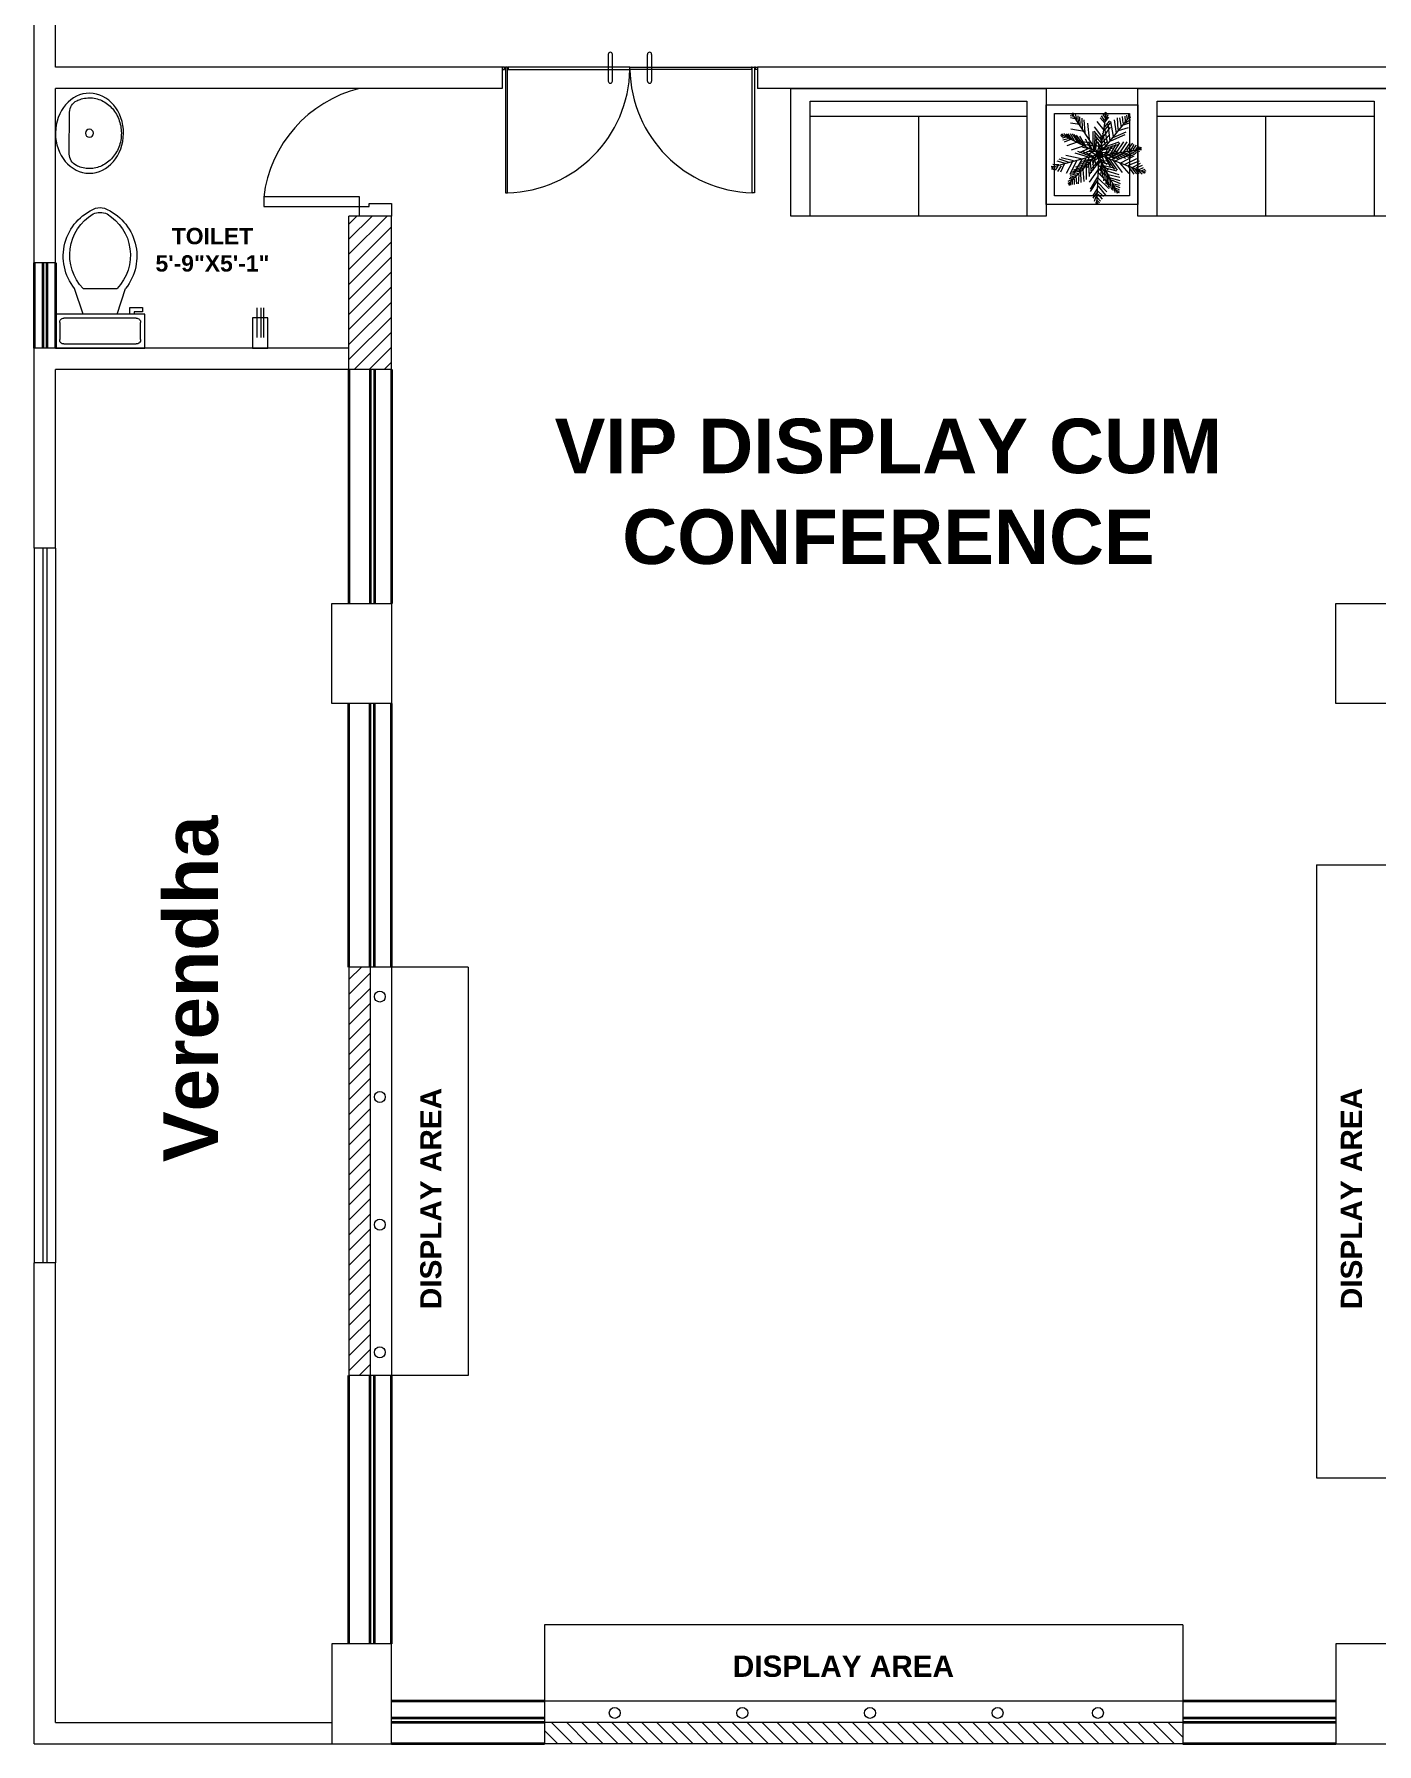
# Model space of a CAD drawing. Header units: inches. Extents: x -98933 to 1585249, y -3352739 to 192771.
# Drawn here: x 42079.2 to 42394.9, y 49657 to 50058.7 of the extents above; entities that cross this region are included whole.
import ezdxf

# ---------------------------------------------------------------- set-up
doc = ezdxf.new("R2010")
doc.units = ezdxf.units.IN
doc.header["$MEASUREMENT"] = 0
doc.layers.get('0').update_dxf_attribs({"lineweight": 0})
doc.layers.add('BOUNDARY', color=7, linetype='Continuous', lineweight=0, true_color=0x999900)
for name, color, linetype, lineweight in [('COLUMN-2', 102, 'Continuous', 0), ('DIM_WORKING', 7, 'Continuous', 0), ('DOOR', 222, 'Continuous', 0), ('FURNITURE', 144, 'Continuous', 0), ('Hach', 251, 'Continuous', 20), ('hosebox', 10, 'Continuous', 0), ('IFF-PLANTS', 3, 'Continuous', 0), ('ILLUSTR-FURNITURE', 34, 'Continuous', 0), ('illustr-TOILET FIXTURE', 252, 'Continuous', 0), ('New window', 132, 'Continuous', 35), ('Table', 244, 'Continuous', 0), ('Text', 7, 'Continuous', 0), ('WALL (I)', 7, 'Continuous', 0)]:
    doc.layers.add(name, color=color, linetype=linetype, lineweight=lineweight)
doc.styles.get("Standard").update_dxf_attribs({"font": 'arialbd.ttf', "height": 24})

# ---------------------------------------------------------------- blocks, each defined once
blk = doc.blocks.new('FHHJ')
at = {"layer": 'DOOR'}
for p, q in [((14360.41, -1706.87), (14360.41, -1709.12)), ((14382.93, -1706.87), (14360.41, -1706.87)), ((14382.93, -1711.38), (14382.93, -1706.87)), ((14360.41, -1709.12), (14385.18, -1709.12)), ((14390.43, -1711.38), (14382.93, -1711.38)), ((14385.18, -1709.12), (14385.18, -1708.37)), ((14385.18, -1708.37), (14390.43, -1708.37)), ((14390.43, -1708.37), (14390.43, -1711.38))]:
    blk.add_line(p, q, dxfattribs=at)
blk.add_arc((14390.16, -1710.43), 29.96, 103.9643, 173.1832, dxfattribs=at)
blk = doc.blocks.new('FURN_GEN_066')
at = {"layer": 'ILLUSTR-FURNITURE'}
for p, q in [((-11855.16, 14958.25), (-11806.66, 14958.25)), ((-11855.16, 14928.25), (-11855.16, 14958.25)), ((-11806.66, 14958.25), (-11795.16, 14958.25)), ((-11795.16, 14958.25), (-11795.16, 14928.25)), ((-11850.66, 14955.25), (-11799.66, 14955.25)), ((-11850.66, 14928.25), (-11850.66, 14955.25)), ((-11799.66, 14955.25), (-11799.66, 14928.25)), ((-11850.66, 14951.75), (-11799.66, 14951.75)), ((-11825.16, 14951.75), (-11825.16, 14928.25)), ((-11795.16, 14928.25), (-11855.16, 14928.25))]:
    blk.add_line(p, q, dxfattribs=at)
blk = doc.blocks.new('*X20')
at = {"color": 0}
for p, q in [((-66.086, -112.72), (-65.962, -112.595)), ((-66.086, -112.718), (-65.963, -112.595)), ((-66.086, -112.716), (-65.965, -112.595)), ((-66.086, -112.715), (-65.967, -112.595)), ((-66.086, -112.713), (-65.969, -112.595)), ((-66.086, -112.711), (-65.97, -112.595)), ((-66.086, -112.709), (-65.972, -112.595)), ((-66.086, -112.707), (-65.974, -112.595)), ((-66.086, -112.706), (-65.976, -112.595)), ((-66.086, -112.723), (-65.958, -112.596)), ((-66.086, -112.721), (-65.96, -112.596)), ((-66.086, -112.704), (-65.978, -112.596)), ((-66.086, -112.702), (-65.98, -112.596)), ((-66.086, -112.7), (-65.982, -112.596)), ((-66.085, -112.729), (-65.952, -112.596)), ((-66.085, -112.728), (-65.954, -112.596)), ((-66.085, -112.726), (-65.955, -112.596)), ((-66.085, -112.724), (-65.957, -112.596)), ((-66.085, -112.698), (-65.984, -112.596)), ((-66.085, -112.696), (-65.986, -112.596)), ((-66.085, -112.731), (-65.951, -112.597)), ((-66.085, -112.694), (-65.988, -112.597)), ((-66.084, -112.734), (-65.948, -112.597)), ((-66.084, -112.732), (-65.949, -112.597)), ((-66.084, -112.692), (-65.99, -112.597)), ((-66.084, -112.689), (-65.992, -112.597)), ((-66.084, -112.737), (-65.945, -112.598)), ((-66.084, -112.735), (-65.946, -112.598)), ((-66.083, -112.74), (-65.942, -112.598)), ((-66.083, -112.738), (-65.943, -112.598)), ((-66.083, -112.687), (-65.994, -112.598)), ((-66.083, -112.685), (-65.997, -112.598)), ((-66.083, -112.741), (-65.94, -112.599)), ((-66.082, -112.742), (-65.939, -112.599)), ((-66.082, -112.682), (-65.999, -112.599)), ((-66.082, -112.744), (-65.938, -112.6)), ((-66.082, -112.68), (-66.001, -112.6)), ((-66.081, -112.746), (-65.935, -112.6)), ((-66.081, -112.745), (-65.936, -112.6)), ((-66.081, -112.677), (-66.004, -112.6)), ((-66.081, -112.748), (-65.934, -112.601)), ((-66.08, -112.749), (-65.932, -112.601)), ((-66.08, -112.675), (-66.006, -112.601)), ((-66.08, -112.75), (-65.931, -112.602)), ((-66.079, -112.752), (-65.93, -112.602)), ((-66.079, -112.672), (-66.009, -112.602)), ((-66.079, -112.753), (-65.928, -112.603)), ((-66.078, -112.754), (-65.927, -112.603)), ((-66.078, -112.669), (-66.012, -112.603)), ((-66.078, -112.756), (-65.926, -112.604)), ((-66.077, -112.757), (-65.924, -112.604)), ((-66.077, -112.758), (-65.923, -112.605)), ((-66.077, -112.666), (-66.015, -112.605)), ((-66.076, -112.759), (-65.922, -112.605)), ((-66.076, -112.761), (-65.921, -112.606)), ((-66.075, -112.762), (-65.92, -112.606)), ((-66.075, -112.663), (-66.018, -112.606)), ((-66.074, -112.764), (-65.917, -112.607)), ((-66.074, -112.763), (-65.918, -112.607)), ((-66.074, -112.66), (-66.022, -112.608)), ((-66.073, -112.765), (-65.916, -112.608)), ((-66.073, -112.766), (-65.915, -112.609)), ((-66.072, -112.768), (-65.914, -112.609)), ((-66.072, -112.656), (-66.025, -112.609)), ((-66.071, -112.769), (-65.913, -112.61)), ((-66.071, -112.77), (-65.911, -112.611)), ((-66.07, -112.771), (-65.91, -112.611)), ((-66.07, -112.772), (-65.909, -112.612)), ((-66.07, -112.652), (-66.029, -112.612)), ((-66.069, -112.773), (-65.908, -112.613)), ((-66.068, -112.774), (-65.907, -112.613)), ((-66.067, -112.775), (-65.906, -112.614)), ((-66.067, -112.776), (-65.905, -112.615)), ((-66.066, -112.778), (-65.904, -112.615)), ((-66.066, -112.647), (-66.034, -112.615)), ((-66.065, -112.779), (-65.903, -112.616)), ((-66.065, -112.78), (-65.902, -112.617)), ((-66.064, -112.781), (-65.901, -112.617)), ((-66.063, -112.782), (-65.9, -112.618)), ((-66.062, -112.783), (-65.899, -112.619)), ((-66.062, -112.641), (-66.04, -112.619)), ((-66.062, -112.784), (-65.898, -112.62)), ((-66.061, -112.785), (-65.897, -112.621)), ((-66.06, -112.786), (-65.896, -112.621)), ((-66.059, -112.787), (-65.895, -112.622)), ((-66.058, -112.788), (-65.894, -112.623)), ((-66.058, -112.789), (-65.893, -112.624)), ((-66.057, -112.789), (-65.892, -112.625)), ((-66.056, -112.79), (-65.891, -112.625)), ((-66.055, -112.791), (-65.89, -112.626)), ((-66.054, -112.792), (-65.889, -112.627)), ((-66.053, -112.793), (-65.888, -112.628)), ((-66.053, -112.794), (-65.887, -112.629)), ((-66.052, -112.795), (-65.886, -112.63)), ((-66.051, -112.796), (-65.886, -112.631)), ((-66.05, -112.797), (-65.885, -112.631)), ((-66.049, -112.798), (-65.884, -112.632)), ((-66.048, -112.798), (-65.883, -112.633)), ((-66.047, -112.799), (-65.882, -112.634)), ((-66.046, -112.8), (-65.881, -112.635)), ((-66.045, -112.801), (-65.88, -112.636)), ((-66.044, -112.802), (-65.88, -112.637)), ((-66.043, -112.802), (-65.879, -112.638)), ((-66.042, -112.803), (-65.878, -112.639)), ((-66.041, -112.804), (-65.877, -112.64)), ((-66.04, -112.805), (-65.877, -112.641)), ((-66.039, -112.806), (-65.876, -112.642)), ((-66.038, -112.806), (-65.875, -112.643)), ((-66.037, -112.807), (-65.874, -112.644)), ((-66.036, -112.808), (-65.874, -112.645)), ((-66.035, -112.809), (-65.873, -112.646)), ((-66.034, -112.809), (-65.872, -112.647)), ((-66.033, -112.81), (-65.871, -112.648)), ((-66.032, -112.811), (-65.871, -112.649)), ((-66.031, -112.811), (-65.87, -112.65)), ((-66.03, -112.812), (-65.869, -112.652)), ((-66.029, -112.813), (-65.869, -112.653)), ((-66.028, -112.813), (-65.868, -112.654)), ((-66.026, -112.814), (-65.867, -112.655)), ((-66.025, -112.815), (-65.867, -112.656)), ((-66.024, -112.815), (-65.866, -112.657)), ((-66.023, -112.816), (-65.866, -112.658)), ((-66.022, -112.816), (-65.865, -112.66)), ((-66.021, -112.817), (-65.864, -112.661)), ((-66.019, -112.818), (-65.864, -112.662)), ((-66.018, -112.818), (-65.863, -112.663)), ((-66.017, -112.819), (-65.863, -112.664)), ((-66.016, -112.819), (-65.862, -112.666)), ((-66.015, -112.82), (-65.862, -112.667)), ((-66.013, -112.82), (-65.861, -112.668)), ((-66.012, -112.821), (-65.861, -112.669)), ((-66.011, -112.821), (-65.86, -112.671)), ((-66.01, -112.822), (-65.86, -112.672)), ((-66.008, -112.822), (-65.859, -112.673)), ((-66.007, -112.823), (-65.859, -112.674)), ((-66.006, -112.823), (-65.858, -112.676)), ((-66.004, -112.824), (-65.858, -112.677)), ((-66.003, -112.824), (-65.857, -112.678)), ((-66.002, -112.824), (-65.857, -112.68)), ((-66, -112.825), (-65.857, -112.681)), ((-65.999, -112.825), (-65.856, -112.683)), ((-65.997, -112.825), (-65.856, -112.684)), ((-65.996, -112.826), (-65.856, -112.685)), ((-65.994, -112.826), (-65.855, -112.687)), ((-65.993, -112.826), (-65.855, -112.688)), ((-65.992, -112.827), (-65.855, -112.69)), ((-65.99, -112.827), (-65.854, -112.691)), ((-65.989, -112.827), (-65.854, -112.693)), ((-65.987, -112.828), (-65.854, -112.694)), ((-65.985, -112.828), (-65.854, -112.696)), ((-65.984, -112.828), (-65.853, -112.697)), ((-65.982, -112.828), (-65.853, -112.699)), ((-65.981, -112.828), (-65.853, -112.701)), ((-65.979, -112.828), (-65.853, -112.702)), ((-65.977, -112.829), (-65.853, -112.704)), ((-65.976, -112.829), (-65.853, -112.706)), ((-65.974, -112.829), (-65.853, -112.707)), ((-65.972, -112.829), (-65.853, -112.709)), ((-65.971, -112.829), (-65.852, -112.711)), ((-65.969, -112.829), (-65.852, -112.712)), ((-65.967, -112.829), (-65.852, -112.714)), ((-65.965, -112.829), (-65.853, -112.716)), ((-65.963, -112.829), (-65.853, -112.718)), ((-65.962, -112.829), (-65.853, -112.72)), ((-65.96, -112.828), (-65.853, -112.722)), ((-65.958, -112.828), (-65.853, -112.724)), ((-65.956, -112.828), (-65.853, -112.726)), ((-65.954, -112.828), (-65.854, -112.728)), ((-65.952, -112.828), (-65.854, -112.73)), ((-65.95, -112.827), (-65.854, -112.732)), ((-65.947, -112.827), (-65.855, -112.734)), ((-65.945, -112.826), (-65.855, -112.736)), ((-65.943, -112.826), (-65.856, -112.738)), ((-65.941, -112.825), (-65.856, -112.741)), ((-65.938, -112.825), (-65.857, -112.743)), ((-65.936, -112.824), (-65.857, -112.746)), ((-65.933, -112.823), (-65.858, -112.748)), ((-65.93, -112.822), (-65.859, -112.751)), ((-65.928, -112.821), (-65.86, -112.754)), ((-65.925, -112.82), (-65.861, -112.757)), ((-65.922, -112.819), (-65.863, -112.76)), ((-65.918, -112.817), (-65.864, -112.763)), ((-65.915, -112.815), (-65.866, -112.767)), ((-65.911, -112.813), (-65.868, -112.771)), ((-65.906, -112.81), (-65.871, -112.775)), ((-65.901, -112.807), (-65.875, -112.781)), ((-65.891, -112.799), (-65.882, -112.79))]:
    blk.add_line(p, q, dxfattribs=at)
blk = doc.blocks.new('PALM')
at = {"layer": 'IFF-PLANTS', "linetype": 'ByBlock'}
for p, q in [((-481, 180), (-512, 190)), ((-113, -156), (-508, 202)), ((-493, 194), (-496, 219)), ((-473, 171), (-476, 216)), ((-451, 156), (-454, 209)), ((-420, 136), (-426, 210)), ((-398, 98), (-395, 200)), ((-356, 78), (-370, 203)), ((-331, 39), (-334, 187)), ((-224, 157), (-279, 206)), ((-230, 183), (-278, 224)), ((-245, 211), (-276, 254)), ((-252, 254), (-269, 274)), ((-133, -126), (-262, 281)), ((-255, 269), (-246, 287)), ((-251, 245), (-234, 277)), ((-241, 226), (-222, 264)), ((-228, 164), (-185, 234)), ((-227, 199), (-202, 253)), ((-207, 133), (-167, 226)), ((-205, 96), (-148, 200)), ((-110, -154), (109, 333)), ((-15, 65), (-25, 218)), ((24, 150), (8, 261)), ((41, 186), (31, 277)), ((37, 150), (152, 202)), ((44, 196), (142, 225)), ((57, 215), (47, 294)), ((67, 254), (73, 320)), ((73, 228), (142, 258)), ((83, 264), (132, 284)), ((90, 290), (132, 307)), ((96, 300), (96, 333)), ((106, 316), (129, 326)), ((-446, 138), (-506, 164)), ((-412, 116), (-490, 131)), ((-389, 92), (-479, 111)), ((-324, 29), (-458, 59)), ((-291, 2), (-440, 40)), ((-295, 13), (-293, 177)), ((-204, 87), (-285, 162)), ((-215, 126), (-284, 184)), ((-193, 55), (-281, 141)), ((-184, 21), (-280, 117)), ((-164, -13), (-275, 80)), ((-251, -32), (-260, 153)), ((-161, -39), (-255, 38)), ((-157, -60), (-253, 12)), ((-219, -49), (-218, 112)), ((-193, -75), (-189, 64)), ((-191, 64), (-123, 177)), ((-179, 15), (-110, 146)), ((-163, -10), (-98, 101)), ((-156, -111), (-158, 31)), ((-156, -38), (-97, 57)), ((-145, -77), (-89, 21)), ((-83, -95), (-116, 19)), ((-77, -72), (-106, 75)), ((-87, -125), (260, 123)), ((-64, -49), (-87, 101)), ((-44, -23), (-70, 156)), ((-41, -20), (113, 29)), ((-34, 16), (139, 81)), ((-32, -82), (7, 31)), ((-14, -72), (31, 42)), ((-5, 72), (152, 121)), ((8, 114), (149, 163)), ((10, -61), (65, 73)), ((37, -31), (99, 90)), ((66, -12), (121, 98)), ((93, 8), (140, 108)), ((102, 12), (219, -10)), ((128, 31), (161, 114)), ((137, 25), (237, 15)), ((153, 49), (183, 116)), ((160, 54), (239, 35)), ((176, 63), (201, 121)), ((193, 65), (252, 58)), ((199, 86), (230, 128)), ((214, 86), (256, 80)), ((229, 101), (265, 96)), ((238, 106), (251, 128)), ((251, 113), (271, 111)), ((-560, -164), (-575, -150)), ((-111, -160), (-575, -425)), ((-146, -170), (-573, -166)), ((-545, -165), (-569, -176)), ((-536, -167), (-561, -141)), ((-502, -172), (-552, -189)), ((-514, -163), (-545, -134)), ((-485, -159), (-529, -118)), ((-470, -167), (-524, -199)), ((-443, -169), (-507, -206)), ((-452, -170), (-505, -108)), ((-416, -160), (-491, -93)), ((-412, -170), (-488, -217)), ((-371, -172), (-467, -225)), ((-380, -170), (-461, -83)), ((-337, -171), (-446, -228)), ((-345, -166), (-431, -67)), ((-302, -173), (-423, -235)), ((-246, -228), (-399, -177)), ((-295, -169), (-398, -64)), ((-217, -54), (-396, -23)), ((-263, -164), (-386, -241)), ((-266, -163), (-352, -66)), ((-213, -211), (-345, -164)), ((-237, -170), (-340, -235)), ((-180, -100), (-329, -82)), ((-216, -172), (-315, -241)), ((-237, -164), (-309, -79)), ((-168, -187), (-303, -146)), ((-160, -113), (-279, -109)), ((-196, -166), (-273, -83)), ((-198, -170), (-271, -230)), ((-150, -168), (-241, -126)), ((-149, -77), (-229, -26)), ((-138, -138), (-223, -148)), ((-176, -160), (-222, -95)), ((-171, -172), (-217, -224)), ((-143, -103), (-206, -76)), ((-137, -178), (-154, -262)), ((-100, -124), (-136, -46)), ((-133, -122), (-121, -23)), ((-133, -95), (-85, -31)), ((-108, -160), (1, -682)), ((-106, -156), (424, -214)), ((-83, -124), (15, -105)), ((-80, -98), (54, -53)), ((-75, -156), (-12, -98)), ((-73, -168), (271, -422)), ((-70, -172), (-21, -259)), ((-69, -109), (-62, -40)), ((-57, -53), (77, -13)), ((-57, -116), (18, -141)), ((-51, -181), (16, -166)), ((-46, -95), (-22, -3)), ((-45, -99), (66, -121)), ((-45, -167), (40, -280)), ((-42, -163), (56, -96)), ((-19, -162), (112, -89)), ((-10, -76), (98, -103)), ((6, -175), (85, -290)), ((7, -167), (143, -99)), ((14, -60), (140, -88)), ((33, -38), (179, -63)), ((42, -180), (136, -311)), ((76, -12), (204, -41)), ((78, -175), (194, -320)), ((88, -172), (246, -110)), ((131, -179), (274, -122)), ((224, -190), (324, -140)), ((296, -201), (368, -167)), ((336, -198), (400, -184)), ((-484, -361), (-557, -345)), ((-441, -352), (-538, -318)), ((-364, -307), (-506, -264)), ((-329, -281), (-484, -228)), ((-433, -346), (-479, -426)), ((-272, -253), (-451, -204)), ((-398, -327), (-450, -426)), ((-353, -303), (-423, -422)), ((-278, -261), (-370, -404)), ((-155, -337), (-288, -403)), ((-210, -217), (-280, -352)), ((-186, -207), (-248, -343)), ((-142, -281), (-246, -323)), ((-109, -196), (-244, -601)), ((-128, -242), (-231, -290)), ((-167, -192), (-208, -304)), ((-127, -221), (-204, -245)), ((-99, -222), (-180, -338)), ((-84, -308), (-180, -438)), ((-111, -199), (-179, -272)), ((-90, -272), (-176, -383)), ((-154, -345), (-133, -479)), ((-150, -305), (-115, -446)), ((-128, -263), (-93, -378)), ((-125, -245), (-90, -333)), ((-114, -220), (-79, -279)), ((-98, -189), (-23, -232)), ((-94, -223), (-1, -296)), ((-86, -245), (24, -347)), ((-83, -271), (24, -379)), ((-63, -349), (45, -481)), ((-54, -194), (-55, -274)), ((-34, -201), (-21, -313)), ((-31, -199), (64, -193)), ((-2, -226), (6, -338)), ((1, -222), (123, -229)), ((21, -245), (33, -373)), ((48, -256), (69, -402)), ((55, -258), (190, -279)), ((110, -299), (220, -312)), ((117, -306), (131, -424)), ((140, -186), (235, -320)), ((142, -325), (232, -331)), ((175, -348), (181, -429)), ((185, -185), (275, -304)), ((188, -361), (251, -367)), ((228, -202), (313, -295)), ((273, -194), (332, -278)), ((314, -212), (363, -268)), ((351, -210), (384, -251)), ((378, -208), (406, -244)), ((389, -212), (420, -201)), ((407, -216), (424, -235)), ((-562, -413), (-587, -408)), ((-534, -402), (-578, -390)), ((-513, -385), (-564, -372)), ((-545, -406), (-564, -432)), ((-494, -386), (-538, -435)), ((-181, -418), (-289, -469)), ((-203, -486), (-279, -518)), ((-224, -515), (-276, -544)), ((-229, -544), (-266, -564)), ((-216, -535), (-216, -587)), ((-212, -503), (-198, -565)), ((-201, -478), (-186, -550)), ((-191, -448), (-169, -535)), ((-176, -410), (-155, -518)), ((-167, -378), (-146, -499)), ((-45, -446), (-130, -568)), ((-26, -533), (-88, -614)), ((-46, -434), (45, -537)), ((-37, -484), (41, -564)), ((-30, -523), (32, -591)), ((195, -376), (207, -435)), ((217, -375), (267, -392)), ((222, -390), (229, -432)), ((241, -399), (247, -435)), ((248, -406), (273, -412)), ((259, -417), (262, -436)), ((-232, -565), (-264, -582)), ((-243, -588), (-260, -597)), ((-236, -574), (-233, -600)), ((-18, -611), (-46, -656)), ((-8, -636), (-33, -674)), ((-26, -556), (28, -614)), ((-6, -667), (-18, -688)), ((-10, -594), (23, -650)), ((-7, -648), (12, -674))]:
    blk.add_line(p, q, dxfattribs=at)
blk.add_circle((-107, -155), 36.5, dxfattribs=at)
at = {"layer": 'IFF-PLANTS', "linetype": 'ByBlock', "xscale": 312.542239965011, "yscale": 312.542239965011, "zscale": 312.542239965011}
blk.add_blockref('*X20', (20511, 35072), dxfattribs=at)
blk = doc.blocks.new('tgttttt')
at = {"layer": 'DOOR'}
for p, q in [((800.92, -7092.03), (800.92, -7062.54)), ((859.42, -7092.03), (859.42, -7062.54)), ((800.67, -7092.03), (800.92, -7092.03)), ((801.42, -7092.03), (801.57, -7092.03)), ((858.92, -7092.03), (858.77, -7092.03)), ((859.67, -7092.03), (859.42, -7092.03))]:
    blk.add_line(p, q, dxfattribs=at)
for points in [[(801.42, -7062.54), (801.42, -7092.03), (800.92, -7092.03), (800.92, -7062.54)], [(858.92, -7062.54), (858.92, -7092.03), (859.42, -7092.03), (859.42, -7062.54)], [(800.67, -7091.53), (800.67, -7092.03), (800.17, -7092.03), (800.17, -7091.53)], [(830.17, -7091.53), (830.17, -7092.03), (801.57, -7092.03), (801.57, -7091.53)], [(830.17, -7091.53), (830.17, -7092.03), (858.77, -7092.03), (858.77, -7091.53)], [(859.67, -7091.53), (859.67, -7092.03), (860.17, -7092.03), (860.17, -7091.53)]]:
    blk.add_lwpolyline(points, close=True, dxfattribs=at)
for points in [[(825.06, -7095.06), (825.06, -7088.77)], [(826.06, -7088.77), (826.06, -7095.06)], [(834.28, -7088.77), (834.28, -7095.06)], [(835.28, -7095.06), (835.28, -7088.77)]]:
    blk.add_lwpolyline(points, dxfattribs=at)
for centre, radius, start, end in [((800.67, -7092.03), 29.5, 0.9712, 88.5432), ((859.67, -7092.03), 29.5, 91.4568, 179.0288), ((825.56, -7088.77), 0.5, 0, 180), ((834.78, -7088.77), 0.5, 0, 180), ((825.56, -7095.06), 0.5, 180, 0), ((834.78, -7095.06), 0.5, 180, 0)]:
    blk.add_arc(centre, radius, start, end, dxfattribs=at)
blk = doc.blocks.new('T-FIX-003')
at = {"layer": 'illustr-TOILET FIXTURE'}
for p, q in [((-12439.58, 14366.39), (-12441.58, 14372.39)), ((-12431.58, 14372.39), (-12439.58, 14372.39)), ((-12431.58, 14366.39), (-12429.58, 14372.39)), ((-12446.08, 14366.39), (-12425.08, 14366.39)), ((-12446.08, 14358.39), (-12446.08, 14366.39)), ((-12442.58, 14367.89), (-12445.58, 14367.89)), ((-12445.58, 14367.89), (-12445.58, 14366.89)), ((-12445.58, 14366.89), (-12443.58, 14366.89)), ((-12443.58, 14366.89), (-12443.58, 14366.39)), ((-12442.58, 14366.39), (-12442.58, 14367.89)), ((-12425.08, 14366.39), (-12425.08, 14358.39)), ((-12445.08, 14360.39), (-12445.08, 14364.39)), ((-12444.08, 14365.39), (-12427.08, 14365.39)), ((-12426.08, 14364.39), (-12426.08, 14360.39)), ((-12425.08, 14358.39), (-12446.08, 14358.39)), ((-12427.08, 14359.39), (-12444.08, 14359.39))]:
    blk.add_line(p, q, dxfattribs=at)
for centre, radius, start, end in [((-12432.06, 14379.97), 12.17, 112.0286, 218.5309), ((-12435.58, 14387.39), 4, 74.8605, 105.1395), ((-12439.1, 14379.97), 12.17, 321.4693, 67.9716), ((-12431.38, 14380.2), 11.33, 121.0532, 223.6323), ((-12435.58, 14386.26), 4, 65.7318, 114.2682), ((-12439.78, 14380.2), 11.33, 316.3679, 58.947), ((-12444.21, 14364.51), 0.884, 81.8699, 188.1301), ((-12426.96, 14364.51), 0.884, 351.8699, 98.1301), ((-12444.21, 14360.26), 0.884, 171.8699, 278.1301), ((-12426.96, 14360.26), 0.884, 261.8699, 8.1301)]:
    blk.add_arc(centre, radius, start, end, dxfattribs=at)
blk = doc.blocks.new('FGTH')
at = {"layer": 'illustr-TOILET FIXTURE'}
blk.add_line((14207.77, -1664.83), (14217.6, -1664.83), dxfattribs=at)
blk.add_circle((14212.69, -1660.12), 0.941, dxfattribs=at)
for centre, start, end in [((14207.77, -1661.83), 206.0323, 270), ((14217.6, -1661.83), 270, 333.9649)]:
    blk.add_arc(centre, 3, start, end, dxfattribs=at)
blk.add_ellipse((14212.69, -1660.12), major_axis=(9.41, 0), ratio=0.85, start_param=-1.570796, end_param=4.712389, dxfattribs=at)
blk.add_open_spline([(14220.3, -1663.15), (14220.47, -1662.8), (14220.61, -1662.44), (14221.01, -1661.09), (14221.08, -1660.07), (14220.76, -1658.07), (14220.38, -1657.1), (14219.22, -1655.37), (14218.44, -1654.61), (14216.6, -1653.43), (14215.55, -1653.01), (14213.34, -1652.58), (14212.18, -1652.57), (14209.96, -1652.96), (14208.9, -1653.37), (14207.04, -1654.52), (14206.25, -1655.27), (14205.05, -1656.98), (14204.65, -1657.95), (14204.3, -1659.94), (14204.34, -1660.96), (14204.73, -1662.35), (14204.88, -1662.76), (14205.07, -1663.15)], degree=3, knots=[-0.417273, -0.417273, -0.417273, -0.417273, -0.263665, -0.263665, 0.142061, 0.142061, 0.547787, 0.547787, 0.953514, 0.953514, 1.35924, 1.35924, 1.764966, 1.764966, 2.170693, 2.170693, 2.576419, 2.576419, 2.982145, 2.982145, 3.387871, 3.387871, 3.558847, 3.558847, 3.558847, 3.558847], dxfattribs=at)

msp = doc.modelspace()

# ---------------------------------------------------------------- hatches: boundary and pattern name
at = {"layer": 'Hach', "ltscale": 30}
h = msp.add_hatch(dxfattribs=at)
h.set_pattern_fill('ANSI31', scale=20)
h.set_pattern_definition([(45, (27925.541, 51653.8873), (-1.76776695, 1.76776695), [])])
h.paths.add_polyline_path([(42163.2, 50015.96), (42153.2, 50015.96), (42153.2, 49979.96), (42163.2, 49979.96)])
h = msp.add_hatch(dxfattribs=at)
h.set_pattern_fill('ANSI31', scale=20)
h.set_pattern_definition([(45, (27925.541, 51624.8873), (-1.76776695, 1.76776695), [])])
h.paths.add_polyline_path([(42158.2, 49743.51), (42158.2, 49839.51), (42153.2, 49839.51), (42153.2, 49743.51)])
h = msp.add_hatch(dxfattribs=at)
h.set_pattern_fill('ANSI31', scale=20, angle=-90)
h.set_pattern_definition([(315, (44127.5993, 64101.2243), (1.76776695, 1.76776695), [])])
h.paths.add_polyline_path([(42349.22, 49661.98), (42199.17, 49661.98), (42199.17, 49656.98), (42349.22, 49656.98)])

# ---------------------------------------------------------------- linework, layer by layer
at = {"layer": 'BOUNDARY', "color": 7, "ltscale": 30}
for p, q in [((42084.2, 49937.97), (42079.2, 49937.97)), ((42084.2, 49769.97), (42079.2, 49769.97))]:
    msp.add_line(p, q, dxfattribs=at)
at = {"layer": 'BOUNDARY', "color": 7}
for p, q in [((42079.2, 49937.97), (42079.2, 49769.97)), ((42081.2, 49937.97), (42081.2, 49769.97)), ((42082.2, 49937.97), (42082.2, 49769.97)), ((42084.2, 49937.97), (42084.2, 49769.97))]:
    msp.add_line(p, q, dxfattribs=at)
at = {"layer": 'COLUMN-2', "color": 7}
for points in [[(42149.2, 49924.98), (42163.2, 49924.98), (42163.2, 49901.48), (42149.2, 49901.48)], [(42385.2, 49924.98), (42408.7, 49924.98), (42408.7, 49901.48), (42385.2, 49901.48)], [(42149.2, 49656.98), (42163.2, 49656.98), (42163.2, 49680.48), (42149.2, 49680.48)], [(42385.2, 49656.98), (42408.7, 49656.98), (42408.7, 49680.48), (42385.2, 49680.48)]]:
    msp.add_lwpolyline(points, close=True, dxfattribs=at)
at = {"layer": 'DIM_WORKING', "color": 7, "ltscale": 30}
for p, q in [((42189.25, 50050.96), (42084.2, 50050.96)), ((42189.25, 50050.96), (42189.25, 50045.96)), ((42403.7, 50050.96), (42249.25, 50050.96)), ((42249.25, 50050.96), (42249.25, 50045.96)), ((42189.25, 50045.96), (42084.2, 50045.96)), ((42408.7, 50045.96), (42249.25, 50045.96))]:
    msp.add_line(p, q, dxfattribs=at)
for points in [[(42084.2, 50004.96), (42079.2, 50004.96)], [(42153.2, 49984.96), (42079.2, 49984.96)], [(42153.2, 49979.96), (42084.2, 49979.96)]]:
    msp.add_lwpolyline(points, dxfattribs=at)
at = {"layer": 'FURNITURE', "color": 7, "lineweight": 0, "ltscale": 0.005}
for points in [[(42317.1, 50042.09), (42338.7, 50042.09), (42338.7, 50018.74), (42317.1, 50018.74)], [(42319.1, 50040.09), (42336.7, 50040.09), (42336.7, 50020.74), (42319.1, 50020.74)]]:
    msp.add_lwpolyline(points, close=True, dxfattribs=at)
at = {"layer": 'Hach', "color": 7, "ltscale": 30}
for p, q in [((42163.2, 50015.96), (42153.2, 50015.96)), ((42153.2, 49979.96), (42153.2, 50015.96)), ((42163.2, 49979.96), (42163.2, 50015.96)), ((42131.55, 49994.46), (42131.55, 49987.46)), ((42132.52, 49994.46), (42132.52, 49987.46)), ((42133.15, 49994.46), (42133.15, 49987.46)), ((42163.2, 49979.96), (42153.2, 49979.96)), ((42380.7, 49863.51), (42408.7, 49863.51)), ((42380.7, 49863.51), (42380.7, 49719.51)), ((42181.2, 49839.51), (42153.2, 49839.51)), ((42153.2, 49839.51), (42153.2, 49743.51)), ((42158.2, 49839.51), (42158.2, 49743.51)), ((42163.2, 49839.51), (42163.2, 49743.51)), ((42181.2, 49839.51), (42181.2, 49743.51)), ((42181.2, 49743.51), (42153.2, 49743.51)), ((42380.7, 49719.51), (42408.7, 49719.51)), ((42199.17, 49684.98), (42199.17, 49656.98)), ((42349.22, 49684.98), (42199.17, 49684.98)), ((42349.22, 49684.98), (42349.22, 49656.98)), ((42349.22, 49666.98), (42199.17, 49666.98)), ((42349.22, 49661.98), (42199.17, 49661.98)), ((42349.22, 49656.98), (42199.17, 49656.98))]:
    msp.add_line(p, q, dxfattribs=at)
msp.add_lwpolyline([(42130.53, 49984.96), (42134.12, 49984.96), (42134.12, 49992.1), (42130.53, 49992.1)], close=True, dxfattribs=at)
at = {"layer": 'hosebox', "color": 7, "ltscale": 30}
for centre in [(42160.46, 49832.57), (42160.46, 49808.98), (42160.46, 49778.98), (42160.46, 49748.98), (42215.69, 49664.25), (42245.69, 49664.25), (42275.69, 49664.25), (42305.69, 49664.25), (42329.29, 49664.25)]:
    msp.add_circle(centre, 1.29, dxfattribs=at)
at = {"layer": 'illustr-TOILET FIXTURE', "color": 7}
msp.add_line((42153.2, 49984.96), (42153.2, 50004.96), dxfattribs=at)
at = {"layer": 'New window', "color": 7, "ltscale": 30}
for p, q in [((42079.2, 50004.96), (42079.2, 49984.96)), ((42081.2, 50004.96), (42081.2, 49984.96)), ((42082.2, 50004.96), (42082.2, 49984.96)), ((42084.2, 50004.96), (42084.2, 49984.96)), ((42153.2, 49979.96), (42153.2, 49924.98)), ((42158.2, 49979.96), (42158.2, 49924.98)), ((42159.2, 49979.96), (42159.2, 49924.98)), ((42163.2, 49979.96), (42163.2, 49924.98)), ((42153.2, 49839.51), (42153.2, 49901.48)), ((42158.2, 49839.51), (42158.2, 49901.48)), ((42159.2, 49839.51), (42159.2, 49901.48)), ((42163.2, 49839.51), (42163.2, 49901.48)), ((42153.2, 49680.48), (42153.2, 49743.51)), ((42158.2, 49680.48), (42158.2, 49743.51)), ((42159.2, 49680.48), (42159.2, 49743.51)), ((42163.2, 49680.48), (42163.2, 49743.51)), ((42199.17, 49666.98), (42163.2, 49666.98)), ((42385.2, 49666.98), (42349.22, 49666.98)), ((42199.17, 49662.98), (42163.2, 49662.98)), ((42199.17, 49661.98), (42163.2, 49661.98)), ((42385.2, 49662.98), (42349.22, 49662.98)), ((42385.2, 49661.98), (42349.22, 49661.98)), ((42199.17, 49656.98), (42163.2, 49656.98)), ((42385.2, 49656.98), (42349.22, 49656.98))]:
    msp.add_line(p, q, dxfattribs=at)
at = {"layer": 'WALL (I)', "color": 7, "ltscale": 30}
for p, q in [((42079.2, 50004.96), (42079.2, 50165.48)), ((42084.2, 50050.96), (42084.2, 50160.48)), ((42084.2, 50004.96), (42084.2, 50045.96)), ((42079.2, 49937.97), (42079.2, 49984.96)), ((42084.2, 49937.97), (42084.2, 49979.96)), ((42079.2, 49656.98), (42079.2, 49769.97)), ((42084.2, 49661.98), (42084.2, 49769.97)), ((42084.2, 49661.98), (42149.2, 49661.98)), ((42079.2, 49656.98), (42149.2, 49656.98))]:
    msp.add_line(p, q, dxfattribs=at)

# ---------------------------------------------------------------- block references
at = {"layer": 'DIM_WORKING', "color": 7, "xscale": -1, "rotation": 269.6399336766284}
msp.add_blockref('FGTH', (43662.97, 35812.62), dxfattribs=at)
at = {"layer": 'DIM_WORKING', "color": 7}
msp.add_blockref('FHHJ', (27772.76, 51727.34), dxfattribs=at)
at = {"layer": 'IFF-PLANTS', "color": 7, "xscale": -0.02172476840241558, "yscale": 0.02172476839041337, "zscale": 0.0217247683944911, "rotation": 225}
msp.add_blockref('PALM', (42333.63, 50029.7), dxfattribs=at)
at = {"layer": 'ILLUSTR-FURNITURE', "color": 7}
for p in [(54112.27, 35087.72), (54193.86, 35087.72)]:
    msp.add_blockref('FURN_GEN_066', p, dxfattribs=at)
at = {"layer": 'illustr-TOILET FIXTURE', "color": 7, "xscale": -1}
msp.add_blockref('T-FIX-003', (29659.11, 35626.58), dxfattribs=at)
at = {"layer": 'Table', "color": 7, "rotation": 180}
msp.add_blockref('tgttttt', (43049.43, 42958.93), dxfattribs=at)

# ---------------------------------------------------------------- texts
at = {"layer": 'Text', "color": 7, "attachment_point": 5}
for s, insert, char_height, width in [('TOILET\\P5\'-9"X5\'-1"', (42121.11, 50008.05), 3.85, 33.5294), ('VIP DISPLAY CUM CONFERENCE ', (42280.04, 49951.21), 12.8, 212.6209), ('DISPLAY AREA', (42269.45, 49675.18), 5, 83.055)]:
    msp.add_mtext(s, dxfattribs=dict(at, insert=insert, char_height=char_height, width=width))
at = {"layer": 'Text', "color": 7, "attachment_point": 5, "rotation": 90}
for s, insert, char_height, width in [('Verendha ', (42116.09, 49834.41), 12.8, 212.6209), ('DISPLAY AREA', (42172.49, 49785.12), 5, 83.055), ('DISPLAY AREA', (42388.93, 49785.12), 5, 83.055)]:
    msp.add_mtext(s, dxfattribs=dict(at, insert=insert, char_height=char_height, width=width))

doc.saveas('drawing.dxf')
